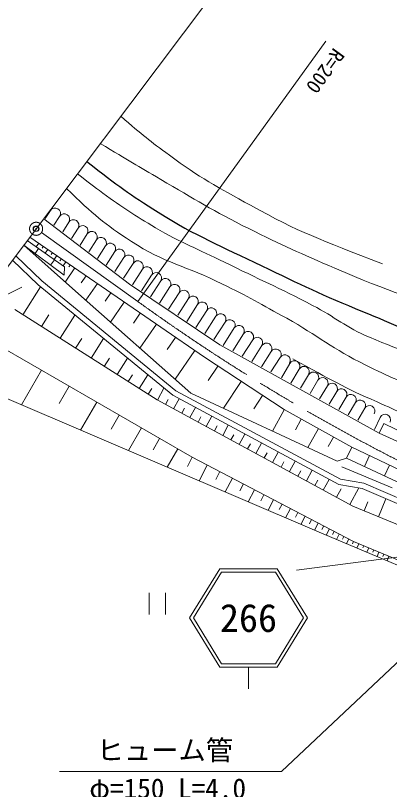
# Model space of a CAD drawing. Units: millimetres, scale not verified. Extents: x 40000 to 680011, y 20000 to 380000.
# Drawn here: x 81506 to 115790, y 249494 to 320428 of the extents above; entities that cross this region are included whole.
import ezdxf
from ezdxf.enums import TextEntityAlignment as Align

# ---------------------------------------------------------------- set-up
doc = ezdxf.new("R2010")
doc.units = ezdxf.units.MM
doc.header["$LTSCALE"] = 1000
doc.header["$PDMODE"] = 32
doc.header["$PDSIZE"] = 500
doc.linetypes.add('CHAIN', pattern=[18.5, 12, -1.5, 3.5, -1.5])
for name, color, linetype, lineweight in [('M-BGD', 7, 'Continuous', 13), ('M-BGD-HTXT', 7, 'Continuous', 13), ('M-BMK', 2, 'CHAIN', 13), ('M-STR-STRC', 7, 'Continuous', 13)]:
    doc.layers.add(name, color=color, linetype=linetype, lineweight=lineweight)
doc.layers.add('M-OTRS', color=6, linetype='Continuous')
doc.styles.add('ＭＳ ゴシック', font='')
doc.styles.get('ＭＳ ゴシック').set_extended_font_data('MS Gothic')

msp = doc.modelspace()

# ---------------------------------------------------------------- linework, layer by layer
at = {"layer": 'M-BGD'}
for p, q in [((63456, 274387), (102023, 325623)), ((84710, 302560), (84238, 301821)), ((84094, 301805), (91968, 295798)), ((85553, 302021), (85036, 301212)), ((86395, 301483), (85833, 300604)), ((87238, 300944), (86631, 299995)), ((82829, 300125), (98834, 289103)), ((88081, 300406), (87429, 299386)), ((82271, 299384), (85969, 296619)), ((82271, 299384), (87279, 294909)), ((85996, 297394), (82584, 299799)), ((83653, 299558), (83416, 299213)), ((88923, 299867), (88227, 298778)), ((83629, 299063), (83309, 298608)), ((84065, 299274), (83946, 299102)), ((84477, 298991), (84233, 298637)), ((84888, 298707), (84767, 298530)), ((89766, 299329), (89025, 298169)), ((90608, 298790), (89822, 297560)), ((83911, 296107), (81533, 298403)), ((85070, 298047), (84721, 297552)), ((85300, 298423), (85050, 298061)), ((85712, 298140), (85587, 297958)), ((91451, 298252), (90620, 296952)), ((86124, 297856), (85868, 297485)), ((85969, 296619), (85996, 297394)), ((86947, 297289), (86059, 295999)), ((86535, 297573), (86408, 297387)), ((92294, 297713), (91418, 296343)), ((87979, 296578), (87535, 295934)), ((93136, 297175), (92224, 295746)), ((93979, 296636), (93054, 295188)), ((96196, 286042), (83911, 296107)), ((89011, 295868), (87950, 294327)), ((91968, 295798), (100233, 290239)), ((94822, 296098), (93884, 294630)), ((80750, 294851), (82101, 295526)), ((82179, 293005), (83795, 295555)), ((95664, 295559), (94714, 294072)), ((87279, 294909), (97565, 285825)), ((90243, 295019), (89713, 294249)), ((96507, 295021), (95544, 293513)), ((97350, 294483), (96374, 292955)), ((91475, 294170), (90208, 292330)), ((98192, 293944), (97204, 292397)), ((94501, 285196), (81439, 293474)), ((83886, 291923), (84562, 292990)), ((85593, 290842), (86945, 292975)), ((92947, 293157), (92314, 292237)), ((99035, 293406), (98034, 291839)), ((99877, 292867), (98864, 291280)), ((100720, 292329), (99694, 290722)), ((76744, 292040), (97690, 279957)), ((94420, 292143), (92906, 289945)), ((101563, 291790), (100537, 290185)), ((87020, 289937), (87586, 290829)), ((96178, 290932), (95421, 289833)), ((102405, 291252), (101414, 289700)), ((88448, 289032), (89579, 290817)), ((100233, 290239), (114852, 282150)), ((103248, 290713), (102290, 289214)), ((104091, 290175), (103167, 288729)), ((97936, 289721), (96128, 287096)), ((104933, 289636), (104044, 288244)), ((89643, 288275), (90116, 289021)), ((90837, 287518), (91783, 289011)), ((98834, 289103), (106124, 284310)), ((105776, 289098), (104921, 287759)), ((100054, 288301), (99178, 286969)), ((106655, 288536), (105877, 287230)), ((107514, 288024), (106752, 286746)), ((83884, 287921), (82055, 284751)), ((91837, 286885), (92232, 287509)), ((92836, 286251), (93627, 287501)), ((108373, 287511), (107628, 286261)), ((102185, 286900), (100562, 284431)), ((109232, 286999), (108503, 285777)), ((86420, 286458), (85505, 284873)), ((93678, 285718), (94012, 286244)), ((94522, 285185), (95116, 286281)), ((111293, 277921), (96196, 286042)), ((110091, 286487), (109379, 285293)), ((110950, 285975), (110254, 284808)), ((112422, 275476), (94501, 285196)), ((95263, 284783), (95514, 285246)), ((96004, 284381), (96507, 285308)), ((97565, 285825), (111005, 279573)), ((104160, 285601), (103348, 284367)), ((111809, 285463), (111129, 284324)), ((88956, 284995), (87477, 282432)), ((97495, 283572), (98001, 284504)), ((112668, 284951), (112005, 283839)), ((91007, 283812), (90268, 282530)), ((96750, 283976), (97003, 284442)), ((106135, 284304), (105049, 282344)), ((106124, 284310), (112334, 280868)), ((113526, 284438), (112880, 283355)), ((98245, 283166), (98499, 283634)), ((98994, 282759), (99503, 283696)), ((107704, 283434), (107160, 282454)), ((114940, 283596), (114422, 282502)), ((114852, 282150), (115279, 283030)), ((115279, 283030), (122975, 279307)), ((93058, 282629), (91862, 280556)), ((99748, 282350), (100004, 282821)), ((100502, 281941), (101013, 282884)), ((109272, 282565), (108308, 280827)), ((94716, 281672), (94118, 280636)), ((101260, 281530), (101517, 282004)), ((102018, 281119), (102532, 282067)), ((110662, 281794), (110181, 280925)), ((114852, 282150), (122655, 278591)), ((102780, 280706), (103038, 281182)), ((103542, 280293), (104059, 281245)), ((96374, 280716), (95407, 279040)), ((104308, 279877), (104568, 280356)), ((105075, 279461), (105594, 280419)), ((111833, 279867), (112334, 280868)), ((112334, 280868), (124349, 275130)), ((97715, 279944), (97266, 279087)), ((97690, 279957), (112498, 272211)), ((105845, 279043), (106106, 279525)), ((106616, 278626), (107138, 279589)), ((111005, 279573), (111833, 279867)), ((111833, 279867), (124123, 274096)), ((113960, 280091), (113482, 279092)), ((99086, 279226), (98334, 277788)), ((111406, 279053), (116025, 277138)), ((115785, 279220), (115314, 278232)), ((100237, 278625), (99860, 277906)), ((107390, 278205), (107653, 278690)), ((108165, 277785), (108691, 278754)), ((101387, 278023), (100729, 276764)), ((102394, 277496), (102065, 276867)), ((108944, 277362), (109208, 277849)), ((109723, 276940), (110252, 277914)), ((113428, 277574), (111293, 277921)), ((120612, 274468), (113428, 277574)), ((103401, 276970), (102824, 275868)), ((110939, 276281), (111351, 277040)), ((112154, 275622), (112978, 277141)), ((104282, 276509), (103994, 275958)), ((105163, 276048), (104659, 275083)), ((114781, 274497), (115466, 276148)), ((105935, 275644), (105682, 275162)), ((106706, 275241), (106265, 274397)), ((134263, 266416), (112422, 275476)), ((113461, 275045), (113803, 275871)), ((107381, 274887), (107160, 274465)), ((108056, 274534), (107670, 273795)), ((108647, 274225), (108454, 273856)), ((109238, 273916), (108900, 273269)), ((109756, 273645), (109586, 273322)), ((110273, 273375), (109979, 272813)), ((110722, 273140), (110575, 272859)), ((111171, 272905), (110917, 272418)), ((111614, 272673), (111487, 272430)), ((112057, 272441), (111841, 272029)), ((112500, 272210), (112411, 271995)), ((112498, 272211), (138014, 261655)), ((112962, 272019), (112800, 271625)), ((113424, 271828), (113343, 271631)), ((113886, 271636), (113721, 271237)), ((114349, 271445), (114266, 271245)), ((114811, 271254), (114643, 270849)), ((115273, 271063), (115189, 270860)), ((115735, 270872), (115564, 270460)), ((93754, 267532), (93754, 265532)), ((95254, 265532), (95254, 267532))]:
    msp.add_line(p, q, dxfattribs=at)
for points in [[(81230, 298000), (83578, 295733), (95917, 285625), (111130, 277441), (113286, 277091), (120408, 274012), (129307, 269901), (135819, 268124), (139482, 267930)], [(135909, 251144), (137552, 261197), (109120, 273175), (73887, 288244)]]:
    msp.add_lwpolyline(points, dxfattribs=at)
for centre, start, end in [((85131, 302291), 327.41948, 147.41948), ((85974, 301752), 327.41948, 147.41948), ((86817, 301214), 327.41948, 147.41948), ((87659, 300675), 327.41948, 147.41948), ((88502, 300137), 327.41948, 147.41948), ((89345, 299598), 327.41948, 147.41948), ((90187, 299060), 327.41948, 147.41948), ((91030, 298521), 327.41948, 147.41948), ((91872, 297983), 327.41948, 147.41948), ((92715, 297444), 327.41948, 147.41948), ((93558, 296906), 327.41948, 147.41948), ((94400, 296367), 327.41948, 147.41948), ((95243, 295829), 327.41948, 147.41948), ((96086, 295290), 327.41948, 147.41948), ((96928, 294752), 327.41948, 147.41948), ((97771, 294213), 327.41948, 147.41948), ((98614, 293675), 327.41948, 147.41948), ((99456, 293136), 327.41948, 147.41948), ((100299, 292598), 327.41948, 147.41948), ((101141, 292059), 327.41948, 147.41948), ((101984, 291521), 327.41948, 147.41948), ((102827, 290982), 327.41948, 147.41948), ((103669, 290444), 327.41948, 147.41948), ((104512, 289905), 327.41948, 147.41948), ((105355, 289367), 327.41948, 147.41948), ((106197, 288828), 327.41948, 147.41948), ((107085, 288280), 329.19209, 149.19209), ((107944, 287767), 329.19209, 149.19209), ((108803, 287255), 329.19209, 149.19209), ((109661, 286743), 329.19209, 149.19209), ((110520, 286231), 329.19209, 149.19209), ((111379, 285719), 329.19209, 149.19209), ((112238, 285207), 329.19209, 149.19209), ((113097, 284695), 329.19209, 149.19209), ((113956, 284182), 329.19209, 149.19209), ((115392, 283382), 334.66831, 154.66831)]:
    msp.add_arc(centre, 500, start, end, dxfattribs=at)
for points, knots in [([(91162, 311195), (93182, 309435), (93816, 308940), (95613, 307618), (98361, 305597), (100061, 304687), (103044, 303033), (107566, 300527), (109379, 299926), (115140, 297657)], [0, 0, 0, 0, 1, 1, 1, 2, 2, 2, 3, 3, 3, 3]), ([(89283, 308699), (91947, 307083), (92646, 306670), (94823, 305405), (97942, 303591), (99654, 302503), (102886, 300899), (105931, 299387), (107667, 298601), (110792, 297262), (115928, 295062), (117785, 294523), (124231, 292361)], [0, 0, 0, 0, 1, 1, 1, 2, 2, 2, 3, 3, 3, 4, 4, 4, 4]), ([(136327, 288487), (134180, 288131), (133631, 288041), (131900, 287775), (129987, 287482), (128933, 287064), (126998, 287064), (125072, 287064), (124035, 287588), (122176, 288092), (118896, 288981), (117086, 289620), (113954, 290938), (111800, 291844), (110811, 292787), (108736, 293863), (105622, 295477), (103817, 296260), (100673, 297815), (98197, 299040), (96722, 299566), (94348, 300978), (92412, 302129), (91340, 302805), (89526, 304140), (88602, 304820), (88286, 305051), (87198, 305929)], [0, 0, 0, 0, 1, 1, 1, 2, 2, 2, 3, 3, 3, 4, 4, 4, 5, 5, 5, 6, 6, 6, 7, 7, 7, 8, 8, 8, 9, 9, 9, 9]), ([(86176, 304571), (88693, 302167), (89620, 301354), (92135, 299713), (95131, 297757), (97229, 297427), (100435, 295839), (102787, 294674), (104072, 293955), (106365, 292677), (109218, 291085), (110628, 289853), (113559, 288408), (115806, 287300), (117109, 286746), (119488, 285957), (121940, 285144), (123329, 284633), (125891, 284297), (128833, 283911), (130571, 283400), (133481, 283981), (134966, 284277), (135613, 284429), (137196, 285087)], [0, 0, 0, 0, 1, 1, 1, 2, 2, 2, 3, 3, 3, 4, 4, 4, 5, 5, 5, 6, 6, 6, 7, 7, 7, 8, 8, 8, 8]), ([(106918, 288961), (110533, 286982), (111551, 286366), (114665, 285008), (116647, 284144), (117730, 283562), (119804, 282953), (122256, 282233), (123659, 281797), (126208, 281609), (129042, 281400), (130656, 281527), (133481, 281846), (134969, 282015), (135499, 282075), (137275, 282400)], [0, 0, 0, 0, 1, 1, 1, 2, 2, 2, 3, 3, 3, 4, 4, 4, 5, 5, 5, 5])]:
    msp.add_open_spline(points, degree=3, knots=knots, dxfattribs=at)
at = {"layer": 'M-BGD', "lineweight": 25}
msp.add_open_spline([(88045, 307054), (90997, 304746), (91935, 304075), (94585, 302401), (98111, 300173), (100318, 299316), (104072, 297499), (107642, 295771), (109642, 294790), (113322, 293309), (116212, 292146), (117767, 291183), (120832, 290621), (121548, 290490), (122206, 290373), (122830, 290271)], degree=3, knots=[0, 0, 0, 0, 1, 1, 1, 2, 2, 2, 3, 3, 3, 4, 4, 4, 5, 5, 5, 5], dxfattribs=at)
at = {"layer": 'M-BGD-HTXT'}
for p, q in [((92736, 294206), (109955, 318071)), ((130006, 273884), (105889, 251136)), ((105889, 251136), (85535, 251136))]:
    msp.add_line(p, q, dxfattribs=at)
at = {"layer": 'M-BMK'}
msp.add_line((83886, 300531), (92736, 294206), dxfattribs=at)
msp.add_circle((83397, 300880), 600, dxfattribs=at)
msp.add_arc((199237, 441810), 182015, 234.18836, 244.31142, dxfattribs=at)
at = {"layer": 'M-OTRS'}
msp.add_point((83397, 300880), dxfattribs=at)
at = {"layer": 'M-STR-STRC'}
for p, q in [((128638, 272345), (107257, 269608)), ((100226, 269720), (97462, 265220)), ((100226, 269720), (105498, 269720)), ((108262, 265220), (105498, 269720)), ((100394, 269420), (97814, 265220)), ((100394, 269420), (105330, 269420)), ((107910, 265220), (105330, 269420)), ((97462, 265220), (100226, 260720)), ((97814, 265220), (100394, 261020)), ((105330, 261020), (107910, 265220)), ((105498, 260720), (108262, 265220)), ((100226, 260720), (105498, 260720)), ((100394, 261020), (105330, 261020)), ((102862, 260720), (102862, 258720))]:
    msp.add_line(p, q, dxfattribs=at)

# ---------------------------------------------------------------- texts
at = {"layer": 'M-BGD-HTXT', "style": 'ＭＳ ゴシック'}
msp.add_text('R=200', height=1320, rotation=234.188, dxfattribs=at).set_placement((110361, 317778), align=Align.BOTTOM_LEFT)
for s, p in [('ヒューム管', (95199, 251636)), ('φ=150 L=4.0', (95456, 248129))]:
    msp.add_text(s, height=1833, dxfattribs=at).set_placement(p, align=Align.BOTTOM_CENTER)
at = {"layer": 'M-STR-STRC', "style": 'ＭＳ ゴシック'}
msp.add_text('266', height=2566, dxfattribs=at).set_placement((102862, 265220), align=Align.MIDDLE_CENTER)

doc.saveas('drawing.dxf')
